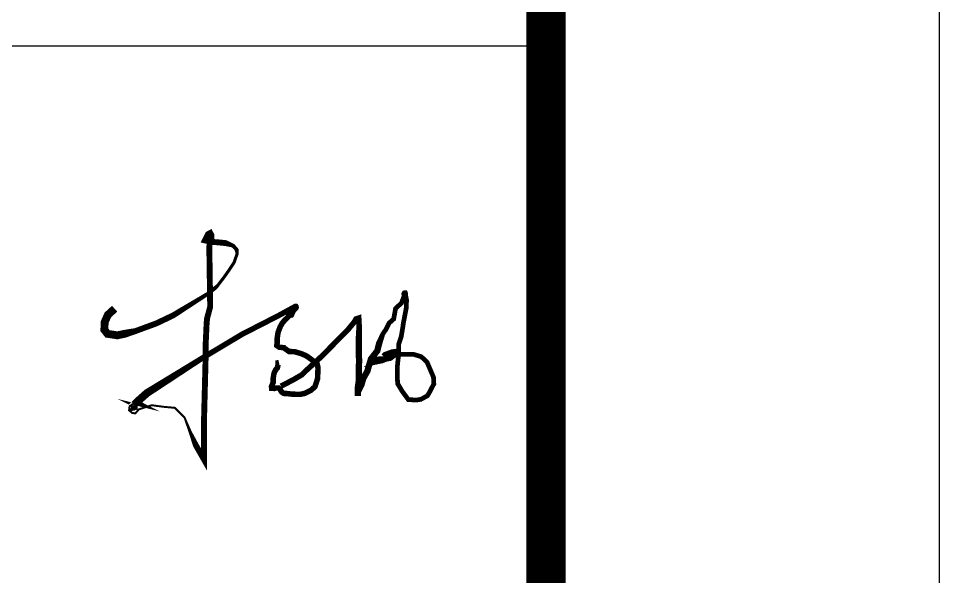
# Model space of a CAD drawing. Extents: x 2246048 to 2442613, y -66234 to 220766.
# Drawn here: x 2390972 to 2393313, y -49813 to -48394 of the extents above; entities that cross this region are included whole.
import ezdxf

# ---------------------------------------------------------------- set-up
doc = ezdxf.new("R2010")
doc.units = 0
doc.header["$LTSCALE"] = 1000
doc.header["$MEASUREMENT"] = 0
doc.layers.get('0').update_dxf_attribs({"color": 8})
doc.layers.add('J-图框线', color=4, linetype='Continuous')
doc.layers.add('J-姓名', color=2, linetype='Continuous')

# ---------------------------------------------------------------- blocks, each defined once
blk = doc.blocks.new('A$C48310C13')
for points in [[(362, 4117, 200, 200, 0), (189, 3959, 200, 200, 0), (189, 3959, 200, 200, 0), (109, 3777, 200, 200, 0), (109, 3777, 200, 200, 0), (101, 3581, 200, 200, 0), (181, 3479, 200, 200, 0), (181, 3479, 200, 200, 0), (431, 3441, 200, 200, 0), (618, 3480, 200, 150, 0), (894, 3550, 150, 150, 0), (1424, 3745, 150, 150, 0), (1847, 3947, 150, 100, 0), (2719, 4490, 100, 100, 0), (2959, 4679, 80, 80, 0), (3148, 4927, 80, 80, 0), (3250, 5072, 80, 80, 0), (3395, 5290, 80, 80, 0), (3475, 5515, 80, 100, 0), (3465, 5611, 100, 100, 0), (3433, 5653, 100, 100, 0), (3365, 5723, 100, 150, 0), (3183, 5785, 150, 150, 0), (3007, 5804, 150, 150, 0), (2829, 5817, 150, 150, 0), (2724, 5839, 150, 150, 0), (2657, 5854, 150, 150, 0), (2733, 6011, 150, 150, 0), (2791, 6043, 150, 150, 0), (2822, 5986, 150, 150, 0), (2822, 5922, 150, 150, 0), (2776, 5828, 150, 150, 0), (2768, 5655, 150, 150, 0), (2790, 4166, 150, 150, 0), (2712, 3879, 150, 150, 0), (2699, 3749, 150, 150, 0), (2673, 3175, 150, 150, 0), (2673, 2849, 150, 150, 0), (2634, 1325, 150, 150, 0), (2634, 934, 150, 150, 0), (2634, 543, 150, 150, 0), (2634, 282, 150, 150, 0), (2425, 647, 150, 80, 0), (2281, 986, 80, 50, 0), (2138, 1351, 50, 50, 0), (1890, 1598, 50, 50, 0), (1603, 1624, 50, 50, 0), (1303, 1664, 50, 50, 0), (977, 1559, 50, 50, 0), (886, 1455, 50, 50, 0), (808, 1468, 50, 50, 0), (729, 1533, 50, 50, 0), (742, 1637, 50, 50, 0), (834, 1703, 50, 50, 0), (925, 1703, 50, 50, 0), (925, 1572, 50, 50, 0), (860, 1559, 50, 50, 0), (808, 1624, 50, 50, 0), (899, 1664, 50, 50, 0), (899, 1572, 50, 50, 0), (768, 1533, 50, 50, 0), (808, 1611, 50, 50, 0), (834, 1624, 50, 50, 0), (860, 1572, 50, 50, 0), (990, 1807, 50, 50, 0), (834, 1703, 50, 50, 0), (925, 1677, 50, 50, 0), (977, 1664, 200, 200, 0), (894, 1706, 200, 200, 0), (975, 1788, 200, 200, 0), (1184, 1973, 200, 140, 0), (2588, 2862, 140, 140, 0), (3608, 3472, 140, 140, 0), (4512, 3935, 140, 140, 0), (4919, 4157, 140, 140, 0), (4954, 4176, 140, 140, 0), (4967, 4175, 140, 140, 0), (4971, 4169, 140, 140, 0), (4972, 4161, 140, 140, 0), (4972, 4147, 140, 140, 0), (4968, 4137, 140, 140, 0), (4957, 4126, 140, 140, 0), (4944, 4115, 140, 140, 0), (4899, 4060, 140, 140, 0), (4852, 3957, 140, 140, 0), (4802, 3946, 140, 140, 0), (4781, 3928, 140, 140, 0), (4756, 3896, 140, 140, 0), (4720, 3861, 140, 140, 0), (4688, 3832, 140, 140, 0), (4620, 3750, 140, 140, 0), (4570, 3661, 140, 140, 0), (4549, 3607, 140, 140, 0), (4513, 3511, 140, 140, 0), (4492, 3364, 140, 140, 0), (4492, 3257, 140, 140, 0), (4482, 3180, 140, 140, 0), (4546, 3138, 140, 140, 0), (4600, 3133, 140, 140, 0), (4668, 3124, 140, 140, 0), (4709, 3088, 140, 140, 0), (4794, 3030, 140, 140, 0), (4934, 3025, 140, 140, 0), (5115, 2971, 140, 140, 0), (5237, 2917, 140, 140, 0), (5350, 2836, 140, 140, 0), (5508, 2709, 140, 140, 0), (5530, 2615, 140, 140, 0), (5517, 2331, 140, 140, 0), (5449, 2131, 140, 140, 0), (5345, 2041, 140, 140, 0), (5187, 1964, 140, 140, 0), (5083, 1942, 140, 140, 0), (4975, 1942, 140, 140, 0), (4867, 1946, 140, 140, 0), (4745, 1960, 140, 140, 0), (4659, 1964, 140, 140, 0), (4605, 2000, 140, 140, 0), (4560, 2072, 140, 140, 0), (4532, 2100, 140, 140, 0), (4451, 2100, 140, 140, 0), (4420, 2090, 140, 140, 0), (4352, 2095, 140, 140, 0), (4347, 2140, 140, 140, 0), (4392, 2248, 140, 140, 0), (4392, 2361, 140, 140, 0), (4411, 2474, 140, 140, 0), (4451, 2560, 140, 140, 0), (4496, 2614, 140, 140, 0), (4519, 2713, 140, 140, 0), (4519, 2745, 140, 140, 0), (4537, 2749, 140, 140, 0)], [(4589, 2149, 140, 140, 0), (4901, 2311, 140, 140, 0), (5120, 2438, 140, 140, 0), (5212, 2530, 140, 140, 0), (5651, 2934, 140, 140, 0), (6044, 3338, 140, 140, 0), (6286, 3580, 140, 140, 0), (6448, 3776, 140, 140, 0), (6494, 3857, 140, 140, 0), (6564, 3880, 140, 140, 0), (6575, 3672, 140, 140, 0), (6564, 3488, 160, 160, 0), (6564, 3072, 160, 160, 0), (6564, 2957, 160, 160, 0), (6575, 2795, 160, 160, 0), (6564, 2622, 160, 160, 0), (6564, 2449, 160, 160, 0), (6564, 2276, 160, 160, 0), (6540, 2103, 160, 160, 0), (6540, 1930, 160, 160, 0), (6540, 1895, 160, 160, 0), (6540, 1999, 160, 160, 0), (6633, 2184, 160, 160, 0), (6679, 2345, 160, 160, 0), (6783, 2530, 160, 160, 0), (6875, 2841, 160, 160, 0), (7037, 3049, 160, 160, 0), (7083, 3234, 160, 120, 0), (7176, 3476, 120, 120, 0), (7256, 3591, 120, 120, 0), (7337, 3753, 120, 120, 0), (7453, 3857, 120, 120, 0), (7499, 4122, 120, 120, 0), (7649, 4261, 120, 120, 0), (7718, 4445, 120, 120, 0), (7708, 4498, 120, 120, 0), (7717, 4513, 120, 120, 0), (7723, 4522, 120, 120, 0), (7730, 4523, 120, 120, 0), (7735, 4522, 120, 120, 0), (7742, 4523, 120, 120, 0), (7745, 4523, 120, 120, 0), (7747, 4517, 120, 120, 0), (7752, 4515, 120, 120, 0), (7756, 4506, 120, 120, 0), (7755, 4501, 120, 120, 0), (7755, 4485, 120, 120, 0), (7753, 4480, 120, 120, 0), (7755, 4471, 120, 120, 0), (7758, 4455, 120, 120, 0), (7758, 4445, 120, 120, 0), (7765, 4409, 120, 120, 0), (7781, 4326, 120, 120, 0), (7776, 4269, 120, 120, 0), (7770, 4184, 120, 120, 0), (7770, 4127, 120, 120, 0), (7698, 3752, 120, 120, 0), (7680, 3625, 120, 120, 0), (7644, 3407, 120, 120, 0), (7580, 3215, 120, 120, 0), (7580, 3079, 120, 120, 0), (7571, 2897, 120, 120, 0), (7543, 2633, 120, 120, 0), (7543, 2424, 120, 120, 0), (7552, 2214, 120, 120, 0), (7671, 2014, 120, 120, 0), (7826, 1805, 120, 120, 0), (8035, 1796, 120, 120, 0), (8145, 1814, 120, 120, 0), (8309, 1905, 120, 120, 0), (8363, 1996, 120, 120, 0), (8472, 2205, 120, 120, 0), (8463, 2378, 120, 120, 0), (8381, 2569, 120, 120, 0), (8299, 2760, 120, 120, 0), (8154, 2897, 120, 120, 0), (7944, 2961, 120, 120, 0), (7762, 2961, 120, 120, 0), (7552, 2951, 120, 120, 0), (7379, 2897, 120, 120, 0), (7261, 2851, 120, 120, 0), (7051, 2842, 120, 120, 0), (6924, 2742, 120, 120, 0), (7152, 2788, 120, 120, 0), (7270, 2833, 120, 120, 0), (7370, 2851, 120, 120, 0), (7507, 2961, 120, 120, 0), (7543, 3042, 120, 120, 0), (7407, 3024, 120, 120, 0), (7234, 2961, 120, 120, 0), (7188, 2915, 120, 120, 0)]]:
    blk.add_lwpolyline(points, format="xyseb")
blk = doc.blocks.new('A$C5B595F1B')
at = {"layer": 'J-图框线'}
blk.add_line((-6000, 16770.7), (0, 16770.7), dxfattribs=at)
at = {"layer": 'J-姓名', "xscale": 0.1000000000931323, "yscale": 0.1000000000931323, "zscale": 0.1000000000931323}
blk.add_blockref('A$C48310C13', (-1132.2, 15690.5), dxfattribs=at)

msp = doc.modelspace()

# ---------------------------------------------------------------- linework, layer by layer
at = {"layer": 'J-图框线'}
msp.add_lwpolyline([(2274412.576, -66234.208), (2393312.576, -66234.208), (2393312.576, 17865.792), (2274412.576, 17865.792)], close=True, dxfattribs=at)
at = {"layer": 'J-图框线', "const_width": 100}
msp.add_lwpolyline([(2276912.576, -65234.208), (2392312.576, -65234.208), (2392312.576, 16865.792), (2276912.576, 16865.792)], close=True, dxfattribs=at)

# ---------------------------------------------------------------- block references
at = {"layer": 'J-图框线'}
msp.add_blockref('A$C5B595F1B', (2392312.576, -65234.208), dxfattribs=at)

doc.saveas('drawing.dxf')
